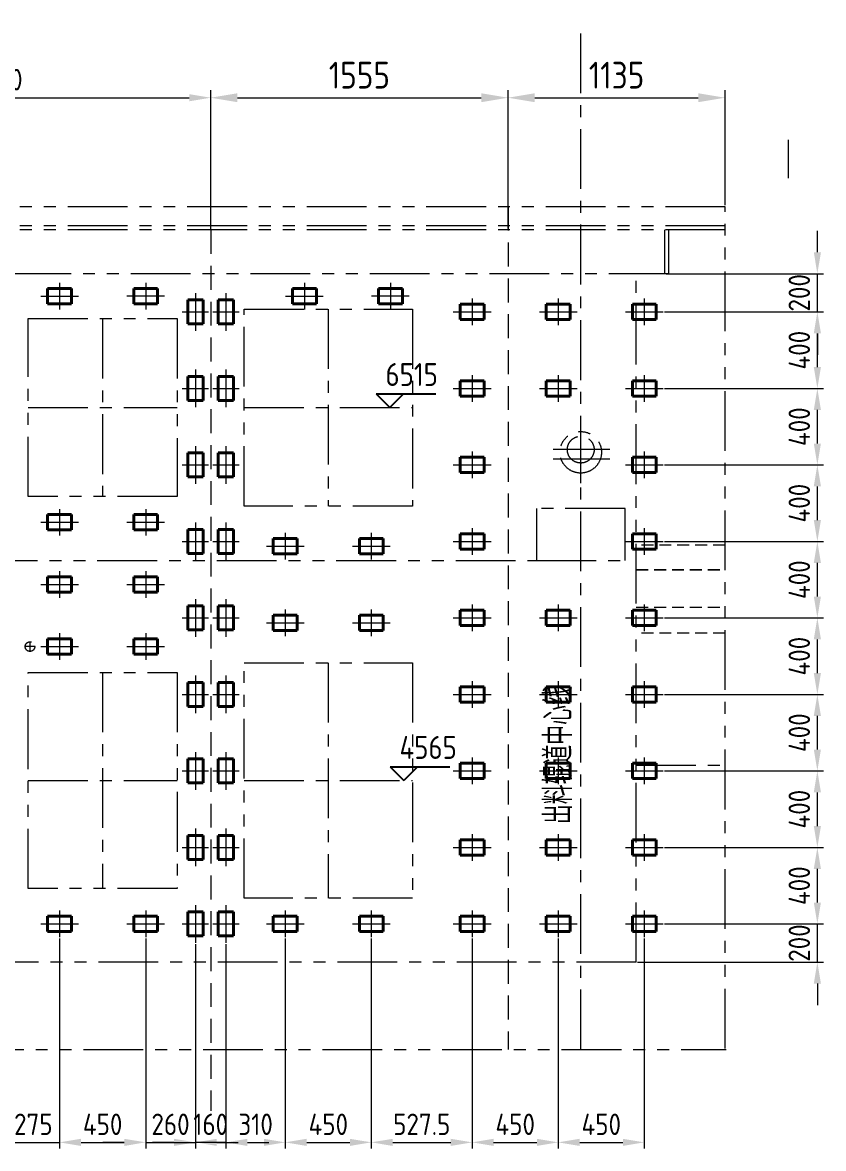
# Model space of a CAD drawing. Header units: millimetres. Extents: x 52110 to 400893, y -153728 to 31997.
# Drawn here: x 219223 to 223412, y -45659 to -39772 of the extents above; entities that cross this region are included whole.
import ezdxf
from ezdxf.enums import TextEntityAlignment as Align

# ---------------------------------------------------------------- set-up
doc = ezdxf.new("R2010")
doc.units = ezdxf.units.MM
doc.header["$LTSCALE"] = 500
for name, pattern in [('CENTER', [2, 1.25, -0.25, 0.25, -0.25]), ('DASHED2', [0.375, 0.25, -0.125]), ('PHANTOM2', [1.25, 0.625, -0.125, 0.125, -0.125, 0.125, -0.125])]:
    doc.linetypes.add(name, pattern=pattern)
for name, color, linetype, lineweight in [('2D', 4, 'PHANTOM2', 20), ('BIAOZHU', 3, 'Continuous', 25), ('SHI', 7, 'Continuous', 40), ('WEN', 3, 'Continuous', 20), ('XU', 6, 'DASHED2', 20), ('ZHONG', 1, 'CENTER', 20)]:
    doc.layers.add(name, color=color, linetype=linetype, lineweight=lineweight)
doc.styles.add('GB', font='gbenor.shx', dxfattribs={"bigfont": 'gbcbig.shx'})
doc.dimstyles.new('ISO-25$0', dxfattribs={"dimscale": 40, "dimtxt": 3.5, "dimasz": 3.5, "dimexe": 1, "dimexo": 0.2, "dimgap": 1.2, "dimtad": 1, "dimtoh": 1, "dimdec": 1, "dimzin": 9, "dimdsep": 46, "dimtxsty": 'GB', "dimcen": 0, "dimclrd": 3, "dimclre": 3, "dimclrt": 256, "dimadec": 0, "dimazin": 2, "dimtfac": 1, "dimtdec": 1, "dimtix": 1, "dimtmove": 0, "dimatfit": 3, "dimldrblk": 'DOTSMALL', "dimfxl": 0, "dimlwd": -1, "dimlwe": 20, "dimarcsym": 0})

# ---------------------------------------------------------------- blocks, each defined once
blk = doc.blocks.new('正标高')
at = {"layer": 'BIAOZHU'}
for p, q in [((-2.4, 2.4), (8, 2.4)), ((-2.4, 2.4), (0, 0)), ((2.4, 2.4), (0, 0))]:
    blk.add_line(p, q, dxfattribs=at)
at = {"layer": 'BIAOZHU', "style": 'GB', "flags": 10}
blk.add_attdef('+', (-3.12, 3.76), '', height=4, dxfattribs=at)
at = {"layer": 'BIAOZHU', "style": 'GB'}
blk.add_attdef('1000', (-0.7624, 3.76), '', height=4, dxfattribs=at)
blk = doc.blocks.new('A$C211F6658')
at = {"layer": 'SHI'}
for p, q in [((-62.5, 40), (-62.5, -40)), ((62.5, 40), (-62.5, 40)), ((62.5, -40), (62.5, 40)), ((-62.5, -40), (62.5, -40))]:
    blk.add_line(p, q, dxfattribs=at)
at = {"layer": 'ZHONG'}
for p, q in [((0, 69.5), (0, -69.5)), ((-98.7, 0), (98.7, 0))]:
    blk.add_line(p, q, dxfattribs=at)
blk = doc.blocks.new('A$C757A3AD5')
at = {"layer": '2D'}
for points in [[(1020, 3140), (1900, 3140), (1900, 2110), (1020, 2110)], [(-110, 3090), (670, 3090), (670, 2160), (-110, 2160)], [(-110, 1240), (670, 1240), (670, 110), (-110, 110)], [(1020, 1290), (1900, 1290), (1900, 60), (1020, 60)]]:
    blk.add_lwpolyline(points, close=True, dxfattribs=at)
at = {"layer": 'ZHONG', "color": 1, "ltscale": 0.5}
for p, q in [((1460, 3140), (1460, 2110)), ((280, 3090), (280, 2160)), ((-110, 2625), (670, 2625)), ((1020, 2625), (1900, 2625)), ((280, 1240), (280, 110)), ((1460, 1290), (1460, 60)), ((-110, 675), (670, 675)), ((1020, 675), (1900, 675))]:
    blk.add_line(p, q, dxfattribs=at)
blk = doc.blocks.new('A$C35DD0C39')
at = {"layer": '2D'}
for p, q in [((21486, 4416), (296, 4416)), ((21486, 15), (21486, 4416)), ((21486, 4316), (0, 4316)), ((21486, 4296), (296, 4296)), ((21171, 4066), (21171, 4296)), ((21191, 4066), (21191, 4296)), ((21191, 4066), (296, 4066)), ((21021, 466), (21021, 4066)), ((20884, 3146), (20587.2, 3146)), ((703, 2566), (20730.9, 2566)), ((21021, 1496), (21491, 1496)), ((21021, 466), (470, 466)), ((6, 10), (21491, 10))]:
    blk.add_line(p, q, dxfattribs=at)
for centre, radius in [((20731, 3132), 108.5), ((20731, 3146), 70)]:
    blk.add_circle(centre, radius, dxfattribs=at)
at = {"layer": 'WEN'}
blk.add_line((21815, 4766), (21815, 4566), dxfattribs=at)
at = {"layer": 'XU', "ltscale": 0.5}
for p, q in [((21486, 2646), (21021, 2646)), ((21021, 2518.4), (21486, 2518.4)), ((21021, 2323.1), (21486, 2323.1)), ((21486, 2186), (21021, 2186))]:
    blk.add_line(p, q, dxfattribs=at)
at = {"layer": 'ZHONG', "color": 1, "ltscale": 0.5}
blk.add_line((20731, 10), (20731, 5379.3), dxfattribs=at)
at = {"layer": 'ZHONG', "color": 1}
blk.add_line((20731, 2970.7), (20731, 3288.2), dxfattribs=at)
at = {"layer": 'SHI'}
ref = blk.add_blockref('正标高', (19733, 3366), dxfattribs=dict(at, xscale=30, yscale=30, zscale=30))
ref.add_attrib('1000', '6515', (19710.1, 3478.8), dxfattribs={"layer": 'BIAOZHU', "height": 120, "style": 'GB'})
ref = blk.add_blockref('正标高', (19806.1, 1416), dxfattribs=dict(at, xscale=30, yscale=30, zscale=30))
ref.add_attrib('1000', '4565', (19783.3, 1528.8), dxfattribs={"layer": 'BIAOZHU', "height": 120, "style": 'GB'})
at = {"layer": 'WEN'}
blk.add_blockref('A$C757A3AD5', (17951, 741), dxfattribs=at)
at = {"layer": 'WEN', "style": 'GB'}
blk.add_text('出料辊道中心线', height=144, rotation=90, dxfattribs=at).set_placement((20605.9, 1551), align=Align.MIDDLE)
blk = doc.blocks.new('*D1281')
at = {"layer": 'Defpoints', "color": 0}
for p in [(220207.3, -40165.2), (217977.3, -40651.7), (220207.3, -40856.8)]:
    blk.add_point(p, dxfattribs=at)
at = {"layer": 'WEN', "color": 3, "linetype": 'ByBlock', "lineweight": 20}
for p, q in [((217977.3, -40645.3), (217977.3, -40133.2)), ((220207.3, -40850.4), (220207.3, -40133.2))]:
    blk.add_line(p, q, dxfattribs=at)
at = {"layer": 'WEN', "color": 3, "linetype": 'ByBlock'}
blk.add_line((218089.3, -40165.2), (220095.3, -40165.2), dxfattribs=at)
at = {"layer": 'WEN', "color": 3}
for points in [[(218089.3, -40146.5), (218089.3, -40183.9), (217977.3, -40165.2)], [(220095.3, -40146.5), (220095.3, -40183.9), (220207.3, -40165.2)]]:
    blk.add_solid(points, dxfattribs=at)
at = {"layer": 'WEN', "insert": (219092.3, -40070.8), "char_height": 112, "attachment_point": 5, "style": 'GB'}
blk.add_mtext('2230', dxfattribs=at)
blk = doc.blocks.new('_DotSmall')
at = {"color": 0, "linetype": 'ByBlock', "const_width": 0.5}
blk.add_lwpolyline([(-0.0625, 0, 1), (0.0625, 0, 1)], format="xyb", close=True, dxfattribs=at)
blk = doc.blocks.new('*D1282')
at = {"layer": 'Defpoints', "color": 0}
for p in [(222573.5, -44485.2), (223379.7, -44485.2), (222432.3, -44685.2)]:
    blk.add_point(p, dxfattribs=at)
at = {"layer": 'WEN', "color": 3, "linetype": 'ByBlock'}
for p, q in [((223379.7, -44373.2), (223379.7, -44261.2)), ((223379.7, -44685.2), (223379.7, -44485.2)), ((223379.7, -44797.2), (223379.7, -44909.2))]:
    blk.add_line(p, q, dxfattribs=at)
at = {"layer": 'WEN', "color": 3, "linetype": 'ByBlock', "lineweight": 20}
for p, q in [((222579.9, -44485.2), (223411.7, -44485.2)), ((222438.7, -44685.2), (223411.7, -44685.2))]:
    blk.add_line(p, q, dxfattribs=at)
at = {"layer": 'WEN', "color": 3}
for points in [[(223361.1, -44373.2), (223398.4, -44373.2), (223379.7, -44485.2)], [(223361.1, -44797.2), (223398.4, -44797.2), (223379.7, -44685.2)]]:
    blk.add_solid(points, dxfattribs=at)
at = {"layer": 'WEN', "insert": (223285.3, -44585.2), "char_height": 112, "attachment_point": 5, "rotation": 90, "style": 'GB'}
blk.add_mtext('200', dxfattribs=at)
blk = doc.blocks.new('*D1283')
at = {"layer": 'Defpoints', "color": 0}
for p in [(222573.5, -44085.2), (223379.7, -44085.2), (222573.5, -44485.2)]:
    blk.add_point(p, dxfattribs=at)
at = {"layer": 'WEN', "color": 3, "linetype": 'ByBlock', "lineweight": 20}
for p, q in [((222579.9, -44085.2), (223411.7, -44085.2)), ((222579.9, -44485.2), (223411.7, -44485.2))]:
    blk.add_line(p, q, dxfattribs=at)
at = {"layer": 'WEN', "color": 3, "linetype": 'ByBlock'}
blk.add_line((223379.7, -44373.2), (223379.7, -44197.2), dxfattribs=at)
at = {"layer": 'WEN', "color": 3}
for points in [[(223361.1, -44197.2), (223398.4, -44197.2), (223379.7, -44085.2)], [(223361.1, -44373.2), (223398.4, -44373.2), (223379.7, -44485.2)]]:
    blk.add_solid(points, dxfattribs=at)
at = {"layer": 'WEN', "insert": (223285.3, -44285.2), "char_height": 112, "attachment_point": 5, "rotation": 90, "style": 'GB'}
blk.add_mtext('400', dxfattribs=at)
blk = doc.blocks.new('*D1284')
at = {"layer": 'Defpoints', "color": 0}
for p in [(222573.5, -43685.2), (223379.7, -43685.2), (222573.5, -44085.2)]:
    blk.add_point(p, dxfattribs=at)
at = {"layer": 'WEN', "color": 3, "linetype": 'ByBlock', "lineweight": 20}
for p, q in [((222579.9, -43685.2), (223411.7, -43685.2)), ((222579.9, -44085.2), (223411.7, -44085.2))]:
    blk.add_line(p, q, dxfattribs=at)
at = {"layer": 'WEN', "color": 3, "linetype": 'ByBlock'}
blk.add_line((223379.7, -43973.2), (223379.7, -43797.2), dxfattribs=at)
at = {"layer": 'WEN', "color": 3}
for points in [[(223361.1, -43797.2), (223398.4, -43797.2), (223379.7, -43685.2)], [(223361.1, -43973.2), (223398.4, -43973.2), (223379.7, -44085.2)]]:
    blk.add_solid(points, dxfattribs=at)
at = {"layer": 'WEN', "insert": (223285.3, -43885.2), "char_height": 112, "attachment_point": 5, "rotation": 90, "style": 'GB'}
blk.add_mtext('400', dxfattribs=at)
blk = doc.blocks.new('*D1285')
at = {"layer": 'Defpoints', "color": 0}
for p in [(222573.5, -43285.2), (223379.7, -43285.2), (222573.5, -43685.2)]:
    blk.add_point(p, dxfattribs=at)
at = {"layer": 'WEN', "color": 3, "linetype": 'ByBlock', "lineweight": 20}
for p, q in [((222579.9, -43285.2), (223411.7, -43285.2)), ((222579.9, -43685.2), (223411.7, -43685.2))]:
    blk.add_line(p, q, dxfattribs=at)
at = {"layer": 'WEN', "color": 3, "linetype": 'ByBlock'}
blk.add_line((223379.7, -43573.2), (223379.7, -43397.2), dxfattribs=at)
at = {"layer": 'WEN', "color": 3}
for points in [[(223361.1, -43397.2), (223398.4, -43397.2), (223379.7, -43285.2)], [(223361.1, -43573.2), (223398.4, -43573.2), (223379.7, -43685.2)]]:
    blk.add_solid(points, dxfattribs=at)
at = {"layer": 'WEN', "insert": (223285.3, -43485.2), "char_height": 112, "attachment_point": 5, "rotation": 90, "style": 'GB'}
blk.add_mtext('400', dxfattribs=at)
blk = doc.blocks.new('*D1286')
at = {"layer": 'Defpoints', "color": 0}
for p in [(222573.5, -42885.2), (223379.7, -42885.2), (222573.5, -43285.2)]:
    blk.add_point(p, dxfattribs=at)
at = {"layer": 'WEN', "color": 3, "linetype": 'ByBlock', "lineweight": 20}
for p, q in [((222579.9, -42885.2), (223411.7, -42885.2)), ((222579.9, -43285.2), (223411.7, -43285.2))]:
    blk.add_line(p, q, dxfattribs=at)
at = {"layer": 'WEN', "color": 3, "linetype": 'ByBlock'}
blk.add_line((223379.7, -43173.2), (223379.7, -42997.2), dxfattribs=at)
at = {"layer": 'WEN', "color": 3}
for points in [[(223361.1, -42997.2), (223398.4, -42997.2), (223379.7, -42885.2)], [(223361.1, -43173.2), (223398.4, -43173.2), (223379.7, -43285.2)]]:
    blk.add_solid(points, dxfattribs=at)
at = {"layer": 'WEN', "insert": (223285.3, -43085.2), "char_height": 112, "attachment_point": 5, "rotation": 90, "style": 'GB'}
blk.add_mtext('400', dxfattribs=at)
blk = doc.blocks.new('*D1287')
at = {"layer": 'Defpoints', "color": 0}
for p in [(222573.5, -42485.2), (223379.7, -42485.2), (222573.5, -42885.2)]:
    blk.add_point(p, dxfattribs=at)
at = {"layer": 'WEN', "color": 3, "linetype": 'ByBlock', "lineweight": 20}
for p, q in [((222579.9, -42485.2), (223411.7, -42485.2)), ((222579.9, -42885.2), (223411.7, -42885.2))]:
    blk.add_line(p, q, dxfattribs=at)
at = {"layer": 'WEN', "color": 3, "linetype": 'ByBlock'}
blk.add_line((223379.7, -42773.2), (223379.7, -42597.2), dxfattribs=at)
at = {"layer": 'WEN', "color": 3}
for points in [[(223361.1, -42597.2), (223398.4, -42597.2), (223379.7, -42485.2)], [(223361.1, -42773.2), (223398.4, -42773.2), (223379.7, -42885.2)]]:
    blk.add_solid(points, dxfattribs=at)
at = {"layer": 'WEN', "insert": (223285.3, -42685.2), "char_height": 112, "attachment_point": 5, "rotation": 90, "style": 'GB'}
blk.add_mtext('400', dxfattribs=at)
blk = doc.blocks.new('*D1288')
at = {"layer": 'Defpoints', "color": 0}
for p in [(222573.5, -42085.2), (223379.7, -42085.2), (222573.5, -42485.2)]:
    blk.add_point(p, dxfattribs=at)
at = {"layer": 'WEN', "color": 3, "linetype": 'ByBlock', "lineweight": 20}
for p, q in [((222579.9, -42085.2), (223411.7, -42085.2)), ((222579.9, -42485.2), (223411.7, -42485.2))]:
    blk.add_line(p, q, dxfattribs=at)
at = {"layer": 'WEN', "color": 3, "linetype": 'ByBlock'}
blk.add_line((223379.7, -42373.2), (223379.7, -42197.2), dxfattribs=at)
at = {"layer": 'WEN', "color": 3}
for points in [[(223361.1, -42197.2), (223398.4, -42197.2), (223379.7, -42085.2)], [(223361.1, -42373.2), (223398.4, -42373.2), (223379.7, -42485.2)]]:
    blk.add_solid(points, dxfattribs=at)
at = {"layer": 'WEN', "insert": (223285.3, -42285.2), "char_height": 112, "attachment_point": 5, "rotation": 90, "style": 'GB'}
blk.add_mtext('400', dxfattribs=at)
blk = doc.blocks.new('*D1289')
at = {"layer": 'Defpoints', "color": 0}
for p in [(222573.5, -41685.2), (223379.7, -41685.2), (222573.5, -42085.2)]:
    blk.add_point(p, dxfattribs=at)
at = {"layer": 'WEN', "color": 3, "linetype": 'ByBlock', "lineweight": 20}
for p, q in [((222579.9, -41685.2), (223411.7, -41685.2)), ((222579.9, -42085.2), (223411.7, -42085.2))]:
    blk.add_line(p, q, dxfattribs=at)
at = {"layer": 'WEN', "color": 3, "linetype": 'ByBlock'}
blk.add_line((223379.7, -41973.2), (223379.7, -41797.2), dxfattribs=at)
at = {"layer": 'WEN', "color": 3}
for points in [[(223361.1, -41797.2), (223398.4, -41797.2), (223379.7, -41685.2)], [(223361.1, -41973.2), (223398.4, -41973.2), (223379.7, -42085.2)]]:
    blk.add_solid(points, dxfattribs=at)
at = {"layer": 'WEN', "insert": (223285.3, -41885.2), "char_height": 112, "attachment_point": 5, "rotation": 90, "style": 'GB'}
blk.add_mtext('400', dxfattribs=at)
blk = doc.blocks.new('*D1290')
at = {"layer": 'Defpoints', "color": 0}
for p in [(222573.5, -41285.2), (223379.7, -41285.2), (222573.5, -41685.2)]:
    blk.add_point(p, dxfattribs=at)
at = {"layer": 'WEN', "color": 3, "linetype": 'ByBlock', "lineweight": 20}
for p, q in [((222579.9, -41285.2), (223411.7, -41285.2)), ((222579.9, -41685.2), (223411.7, -41685.2))]:
    blk.add_line(p, q, dxfattribs=at)
at = {"layer": 'WEN', "color": 3, "linetype": 'ByBlock'}
blk.add_line((223379.7, -41573.2), (223379.7, -41397.2), dxfattribs=at)
at = {"layer": 'WEN', "color": 3}
for points in [[(223361.1, -41397.2), (223398.4, -41397.2), (223379.7, -41285.2)], [(223361.1, -41573.2), (223398.4, -41573.2), (223379.7, -41685.2)]]:
    blk.add_solid(points, dxfattribs=at)
at = {"layer": 'WEN', "insert": (223285.3, -41485.2), "char_height": 112, "attachment_point": 5, "rotation": 90, "style": 'GB'}
blk.add_mtext('400', dxfattribs=at)
blk = doc.blocks.new('*D1291')
at = {"layer": 'Defpoints', "color": 0}
for p in [(222582.3, -41085.2), (223379.7, -41085.2), (222573.5, -41285.2)]:
    blk.add_point(p, dxfattribs=at)
at = {"layer": 'WEN', "color": 3, "linetype": 'ByBlock'}
for p, q in [((223379.7, -40973.2), (223379.7, -40861.2)), ((223379.7, -41285.2), (223379.7, -41085.2)), ((223379.7, -41397.2), (223379.7, -41509.2))]:
    blk.add_line(p, q, dxfattribs=at)
at = {"layer": 'WEN', "color": 3, "linetype": 'ByBlock', "lineweight": 20}
for p, q in [((222588.7, -41085.2), (223411.7, -41085.2)), ((222579.9, -41285.2), (223411.7, -41285.2))]:
    blk.add_line(p, q, dxfattribs=at)
at = {"layer": 'WEN', "color": 3}
for points in [[(223361.1, -40973.2), (223398.4, -40973.2), (223379.7, -41085.2)], [(223361.1, -41397.2), (223398.4, -41397.2), (223379.7, -41285.2)]]:
    blk.add_solid(points, dxfattribs=at)
at = {"layer": 'WEN', "insert": (223285.3, -41185.2), "char_height": 112, "attachment_point": 5, "rotation": 90, "style": 'GB'}
blk.add_mtext('200', dxfattribs=at)
blk = doc.blocks.new('*D1337')
at = {"layer": 'Defpoints', "color": 0}
for p in [(219417.3, -44554.7), (219142.3, -44584), (219417.3, -45627.3)]:
    blk.add_point(p, dxfattribs=at)
at = {"layer": 'WEN', "color": 3, "linetype": 'ByBlock', "lineweight": 20}
for p, q in [((219417.3, -44561.1), (219417.3, -45659.3)), ((219142.3, -44590.4), (219142.3, -45659.3))]:
    blk.add_line(p, q, dxfattribs=at)
at = {"layer": 'WEN', "color": 3, "linetype": 'ByBlock'}
for p, q in [((219030.3, -45627.3), (218918.3, -45627.3)), ((219142.3, -45627.3), (219417.3, -45627.3)), ((219529.3, -45627.3), (219641.3, -45627.3))]:
    blk.add_line(p, q, dxfattribs=at)
at = {"layer": 'WEN', "color": 3}
for points in [[(219030.3, -45608.7), (219030.3, -45646), (219142.3, -45627.3)], [(219529.3, -45608.7), (219529.3, -45646), (219417.3, -45627.3)]]:
    blk.add_solid(points, dxfattribs=at)
at = {"layer": 'WEN', "insert": (219279.8, -45532.9), "char_height": 112, "attachment_point": 5, "style": 'GB'}
blk.add_mtext('275', dxfattribs=at)
blk = doc.blocks.new('*D1338')
at = {"layer": 'Defpoints', "color": 0}
for p in [(219867.3, -44554.7), (219417.3, -44584), (219867.3, -45627.3)]:
    blk.add_point(p, dxfattribs=at)
at = {"layer": 'WEN', "color": 3, "linetype": 'ByBlock', "lineweight": 20}
for p, q in [((219867.3, -44561.1), (219867.3, -45659.3)), ((219417.3, -44590.4), (219417.3, -45659.3))]:
    blk.add_line(p, q, dxfattribs=at)
at = {"layer": 'WEN', "color": 3, "linetype": 'ByBlock'}
blk.add_line((219529.3, -45627.3), (219755.3, -45627.3), dxfattribs=at)
at = {"layer": 'WEN', "color": 3}
for points in [[(219529.3, -45608.7), (219529.3, -45646), (219417.3, -45627.3)], [(219755.3, -45608.7), (219755.3, -45646), (219867.3, -45627.3)]]:
    blk.add_solid(points, dxfattribs=at)
at = {"layer": 'WEN', "insert": (219642.3, -45532.9), "char_height": 112, "attachment_point": 5, "style": 'GB'}
blk.add_mtext('450', dxfattribs=at)
blk = doc.blocks.new('*D1339')
at = {"layer": 'Defpoints', "color": 0}
for p in [(219867.3, -44619.7), (220127.3, -44584), (220127.3, -45627.3)]:
    blk.add_point(p, dxfattribs=at)
at = {"layer": 'WEN', "color": 3, "linetype": 'ByBlock', "lineweight": 20}
for p, q in [((219867.3, -44626.1), (219867.3, -45659.3)), ((220127.3, -44590.4), (220127.3, -45659.3))]:
    blk.add_line(p, q, dxfattribs=at)
at = {"layer": 'WEN', "color": 3, "linetype": 'ByBlock'}
for p, q in [((219755.3, -45627.3), (219643.3, -45627.3)), ((219867.3, -45627.3), (220127.3, -45627.3)), ((220239.3, -45627.3), (220351.3, -45627.3))]:
    blk.add_line(p, q, dxfattribs=at)
at = {"layer": 'WEN', "color": 3}
for points in [[(219755.3, -45608.7), (219755.3, -45646), (219867.3, -45627.3)], [(220239.3, -45608.7), (220239.3, -45646), (220127.3, -45627.3)]]:
    blk.add_solid(points, dxfattribs=at)
at = {"layer": 'WEN', "insert": (219997.3, -45532.9), "char_height": 112, "attachment_point": 5, "style": 'GB'}
blk.add_mtext('260', dxfattribs=at)
blk = doc.blocks.new('*D1340')
at = {"layer": 'Defpoints', "color": 0}
for p in [(220597.3, -44554.7), (220287.3, -44584), (220597.3, -45627.3)]:
    blk.add_point(p, dxfattribs=at)
at = {"layer": 'WEN', "color": 3, "linetype": 'ByBlock', "lineweight": 20}
for p, q in [((220597.3, -44561.1), (220597.3, -45659.3)), ((220287.3, -44590.4), (220287.3, -45659.3))]:
    blk.add_line(p, q, dxfattribs=at)
at = {"layer": 'WEN', "color": 3, "linetype": 'ByBlock'}
blk.add_line((220399.3, -45627.3), (220485.3, -45627.3), dxfattribs=at)
at = {"layer": 'WEN', "color": 3}
for points in [[(220399.3, -45608.7), (220399.3, -45646), (220287.3, -45627.3)], [(220485.3, -45608.7), (220485.3, -45646), (220597.3, -45627.3)]]:
    blk.add_solid(points, dxfattribs=at)
at = {"layer": 'WEN', "insert": (220442.3, -45532.9), "char_height": 112, "attachment_point": 5, "style": 'GB'}
blk.add_mtext('310', dxfattribs=at)
blk = doc.blocks.new('*D1341')
at = {"layer": 'Defpoints', "color": 0}
for p in [(220597.3, -44554.7), (221047.3, -44554.7), (221047.3, -45627.3)]:
    blk.add_point(p, dxfattribs=at)
at = {"layer": 'WEN', "color": 3, "linetype": 'ByBlock', "lineweight": 20}
for p, q in [((220597.3, -44561.1), (220597.3, -45659.3)), ((221047.3, -44561.1), (221047.3, -45659.3))]:
    blk.add_line(p, q, dxfattribs=at)
at = {"layer": 'WEN', "color": 3, "linetype": 'ByBlock'}
blk.add_line((220709.3, -45627.3), (220935.3, -45627.3), dxfattribs=at)
at = {"layer": 'WEN', "color": 3}
for points in [[(220709.3, -45608.7), (220709.3, -45646), (220597.3, -45627.3)], [(220935.3, -45608.7), (220935.3, -45646), (221047.3, -45627.3)]]:
    blk.add_solid(points, dxfattribs=at)
at = {"layer": 'WEN', "insert": (220822.3, -45532.9), "char_height": 112, "attachment_point": 5, "style": 'GB'}
blk.add_mtext('450', dxfattribs=at)
blk = doc.blocks.new('*D1342')
at = {"layer": 'Defpoints', "color": 0}
for p in [(221047.3, -44554.7), (221574.8, -44554.7), (221574.8, -45627.3)]:
    blk.add_point(p, dxfattribs=at)
at = {"layer": 'WEN', "color": 3, "linetype": 'ByBlock', "lineweight": 20}
for p, q in [((221047.3, -44561.1), (221047.3, -45659.3)), ((221574.8, -44561.1), (221574.8, -45659.3))]:
    blk.add_line(p, q, dxfattribs=at)
at = {"layer": 'WEN', "color": 3, "linetype": 'ByBlock'}
blk.add_line((221159.3, -45627.3), (221462.8, -45627.3), dxfattribs=at)
at = {"layer": 'WEN', "color": 3}
for points in [[(221159.3, -45608.7), (221159.3, -45646), (221047.3, -45627.3)], [(221462.8, -45608.7), (221462.8, -45646), (221574.8, -45627.3)]]:
    blk.add_solid(points, dxfattribs=at)
at = {"layer": 'WEN', "insert": (221311, -45532.9), "char_height": 112, "attachment_point": 5, "style": 'GB'}
blk.add_mtext('527.5', dxfattribs=at)
blk = doc.blocks.new('*D1343')
at = {"layer": 'Defpoints', "color": 0}
for p in [(221574.8, -44554.7), (222024.8, -44554.7), (222024.8, -45627.3)]:
    blk.add_point(p, dxfattribs=at)
at = {"layer": 'WEN', "color": 3, "linetype": 'ByBlock', "lineweight": 20}
for p, q in [((221574.8, -44561.1), (221574.8, -45659.3)), ((222024.8, -44561.1), (222024.8, -45659.3))]:
    blk.add_line(p, q, dxfattribs=at)
at = {"layer": 'WEN', "color": 3, "linetype": 'ByBlock'}
blk.add_line((221686.8, -45627.3), (221912.8, -45627.3), dxfattribs=at)
at = {"layer": 'WEN', "color": 3}
for points in [[(221686.8, -45608.7), (221686.8, -45646), (221574.8, -45627.3)], [(221912.8, -45608.7), (221912.8, -45646), (222024.8, -45627.3)]]:
    blk.add_solid(points, dxfattribs=at)
at = {"layer": 'WEN', "insert": (221799.8, -45532.9), "char_height": 112, "attachment_point": 5, "style": 'GB'}
blk.add_mtext('450', dxfattribs=at)
blk = doc.blocks.new('*D1344')
at = {"layer": 'Defpoints', "color": 0}
for p in [(222024.8, -44554.7), (222474.8, -44554.7), (222474.8, -45627.3)]:
    blk.add_point(p, dxfattribs=at)
at = {"layer": 'WEN', "color": 3, "linetype": 'ByBlock', "lineweight": 20}
for p, q in [((222024.8, -44561.1), (222024.8, -45659.3)), ((222474.8, -44561.1), (222474.8, -45659.3))]:
    blk.add_line(p, q, dxfattribs=at)
at = {"layer": 'WEN', "color": 3, "linetype": 'ByBlock'}
blk.add_line((222136.8, -45627.3), (222362.8, -45627.3), dxfattribs=at)
at = {"layer": 'WEN', "color": 3}
for points in [[(222136.8, -45608.7), (222136.8, -45646), (222024.8, -45627.3)], [(222362.8, -45608.7), (222362.8, -45646), (222474.8, -45627.3)]]:
    blk.add_solid(points, dxfattribs=at)
at = {"layer": 'WEN', "insert": (222249.8, -45532.9), "char_height": 112, "attachment_point": 5, "style": 'GB'}
blk.add_mtext('450', dxfattribs=at)
blk = doc.blocks.new('*D1346')
at = {"layer": 'Defpoints', "color": 0}
for p in [(221762.3, -40165.2), (222897.3, -40165.2), (222897.3, -40735.2)]:
    blk.add_point(p, dxfattribs=at)
at = {"layer": 'WEN', "color": 3, "linetype": 'ByBlock', "lineweight": 20}
for p, q in [((221762.3, -40157.2), (221762.3, -40125.2)), ((222897.3, -40727.2), (222897.3, -40125.2))]:
    blk.add_line(p, q, dxfattribs=at)
at = {"layer": 'WEN', "color": 3, "linetype": 'ByBlock'}
blk.add_line((221902.3, -40165.2), (222757.3, -40165.2), dxfattribs=at)
at = {"layer": 'WEN', "color": 3}
for points in [[(221902.3, -40141.9), (221902.3, -40188.5), (221762.3, -40165.2)], [(222757.3, -40141.9), (222757.3, -40188.5), (222897.3, -40165.2)]]:
    blk.add_solid(points, dxfattribs=at)
at = {"layer": 'WEN', "insert": (222329.8, -40047.2), "char_height": 140, "attachment_point": 5, "style": 'GB'}
blk.add_mtext('1135', dxfattribs=at)
blk = doc.blocks.new('A$C5B802F15')
at = {"layer": 'SHI', "color": 3}
for p, q in [((3680.1, 2810.6), (3760.1, 2810.6)), ((3680.1, 2685.6), (3680.1, 2810.6)), ((3760.1, 2810.6), (3760.1, 2685.6)), ((3760.1, 2685.6), (3680.1, 2685.6))]:
    blk.add_line(p, q, dxfattribs=at)
at = {"layer": 'ZHONG'}
for p, q in [((3720.1, 2846.8), (3720.1, 2649.3)), ((3650.7, 2748.1), (3789.6, 2748.1))]:
    blk.add_line(p, q, dxfattribs=at)
blk = doc.blocks.new('A$C437F63FB')
at = {"layer": 'XU'}
blk.add_line((149.5, 2283.5), (149.5, -2322.7), dxfattribs=at)
at = {"layer": 'WEN'}
for p in [(-3650.7, -893), (-3490.7, -893), (-3650.7, -1293), (-3490.7, -1293), (-3650.7, -1693), (-3490.7, -1693), (-3650.7, -2093), (-3650.7, -2093), (-3490.7, -2093), (-3490.7, -2093), (-3650.7, -2493), (-3490.7, -2493), (-3650.7, -2893), (-3490.7, -2893), (-3650.7, -3293), (-3490.7, -3293), (-3650.7, -3693), (-3490.7, -3693), (-3650.7, -4093), (-3490.7, -4093)]:
    blk.add_blockref('A$C5B802F15', p, dxfattribs=at)
blk = doc.blocks.new('*D1359')
at = {"layer": 'Defpoints', "color": 0}
for p in [(221762.3, -40165.2), (220207.3, -40856.8), (221762.3, -40856.8)]:
    blk.add_point(p, dxfattribs=at)
at = {"layer": 'WEN', "color": 3, "linetype": 'ByBlock', "lineweight": 20}
for p, q in [((220207.3, -40848.8), (220207.3, -40125.2)), ((221762.3, -40848.8), (221762.3, -40125.2))]:
    blk.add_line(p, q, dxfattribs=at)
at = {"layer": 'WEN', "color": 3}
blk.add_line((220347.3, -40165.2), (221622.3, -40165.2), dxfattribs=at)
for points in [[(220347.3, -40141.9), (220347.3, -40188.5), (220207.3, -40165.2)], [(221622.3, -40141.9), (221622.3, -40188.5), (221762.3, -40165.2)]]:
    blk.add_solid(points, dxfattribs=at)
at = {"layer": 'WEN', "insert": (220984.8, -40047.2), "char_height": 140, "attachment_point": 5, "style": 'GB'}
blk.add_mtext('1555', dxfattribs=at)
blk = doc.blocks.new('*D1367')
at = {"layer": 'Defpoints', "color": 0}
for p in [(220127.3, -44584), (220287.3, -44584), (220127.3, -45627.3)]:
    blk.add_point(p, dxfattribs=at)
at = {"layer": 'WEN', "color": 3, "linetype": 'ByBlock', "lineweight": 20}
for p, q in [((220127.3, -44590.4), (220127.3, -45659.3)), ((220287.3, -44590.4), (220287.3, -45659.3))]:
    blk.add_line(p, q, dxfattribs=at)
at = {"layer": 'WEN', "color": 3, "linetype": 'ByBlock'}
for p, q in [((220015.3, -45627.3), (219903.3, -45627.3)), ((220287.3, -45627.3), (220127.3, -45627.3)), ((220399.3, -45627.3), (220511.3, -45627.3))]:
    blk.add_line(p, q, dxfattribs=at)
at = {"layer": 'WEN', "color": 3}
for points in [[(220015.3, -45608.7), (220015.3, -45646), (220127.3, -45627.3)], [(220399.3, -45608.7), (220399.3, -45646), (220287.3, -45627.3)]]:
    blk.add_solid(points, dxfattribs=at)
at = {"layer": 'WEN', "insert": (220207.3, -45532.9), "char_height": 112, "attachment_point": 5, "style": 'GB'}
blk.add_mtext('160', dxfattribs=at)

msp = doc.modelspace()

# ---------------------------------------------------------------- linework, layer by layer
at = {"layer": '2D'}
for p, q in [((222897.29374, -40735.22584), (201707.29374, -40735.22584)), ((222897.29374, -45136.23282), (222897.29374, -40735.22584)), ((222897.29374, -40835.22584), (201411.29374, -40835.22584)), ((222897.29374, -40855.22584), (201707.29374, -40855.22584)), ((222582.29374, -41085.22584), (222582.29374, -40855.22584)), ((222602.29374, -41085.22584), (222602.29374, -40855.22584)), ((222602.29374, -41085.22584), (201707.29374, -41085.22584)), ((222432.29374, -44685.22584), (222432.29374, -41085.22584)), ((222295.26648, -42055.22584), (221998.52222, -42055.22584)), ((202114.29374, -42585.21919), (222142.23613, -42585.21919)), ((222432.29374, -43655.22584), (222902.29374, -43655.22584)), ((222432.29374, -44685.22584), (201881.29374, -44685.22584)), ((201417.29393, -45141.22584), (222902.29374, -45141.22584))]:
    msp.add_line(p, q, dxfattribs=at)
msp.add_lwpolyline([(221910.23613, -42585.21919), (222374.23613, -42585.21919), (222374.23613, -42313.21919), (221910.23613, -42313.21919)], close=True, dxfattribs=at)
at = {"layer": 'XU'}
msp.add_line((221762.29714, -40735.22584), (221762.29714, -45141.22584), dxfattribs=at)
at = {"layer": 'XU', "ltscale": 0.5}
for p, q in [((222897.29374, -42505.22584), (222432.29374, -42505.22584)), ((222432.29374, -42632.85794), (222897.29374, -42632.85794)), ((222432.29374, -42828.17843), (222897.29374, -42828.17843)), ((222897.29374, -42965.22584), (222432.29374, -42965.22584))]:
    msp.add_line(p, q, dxfattribs=at)
at = {"layer": 'XU'}
msp.add_circle((219262.29374, -43035.21919), 25, dxfattribs=at)
at = {"layer": 'ZHONG', "color": 1, "ltscale": 0.5}
msp.add_line((222142.29374, -45141.22584), (222142.29374, -39771.93251), dxfattribs=at)
msp.add_line((222142.29374, -45141.22584), (222142.29374, -39771.93251), dxfattribs=at)
at = {"layer": 'ZHONG', "linetype": 'CENTER'}
for p, q in [((219289.79374, -43035.21919), (219234.79374, -43035.21919)), ((219289.79374, -43035.21919), (219234.79374, -43035.21919)), ((219262.29374, -43007.71919), (219262.29374, -43062.71919))]:
    msp.add_line(p, q, dxfattribs=at)

# ---------------------------------------------------------------- block references
at = {"layer": 'SHI'}
for p in [(219417.29714, -41202.72251), (220697.29714, -41202.72251), (221574.79714, -41285.22584), (222024.79714, -41285.22584), (222474.79714, -41285.22584), (221574.79714, -41685.22584), (222024.79714, -41685.22584), (222474.79714, -41685.22584), (221574.79714, -42085.22584), (222474.79714, -42085.22584), (219417.29714, -42385.21919), (219867.29714, -42385.21919), (220597.29714, -42510.21919), (221047.29714, -42510.21919), (221574.79714, -42485.22584), (221574.79714, -42485.22584), (222474.79714, -42485.22584), (222474.79714, -42485.22584), (219417.29714, -42710.21919), (219867.29714, -42710.21919), (220597.29714, -42910.21919), (221047.29714, -42910.21919), (221574.79714, -42885.22584), (221574.79714, -42885.22584), (222024.79714, -42885.22584), (222474.79714, -42885.22584), (222474.79714, -42885.22584), (219417.29714, -43035.21919), (219867.29714, -43035.21919), (221574.79714, -43285.22584), (221574.79714, -43285.22584), (222024.79714, -43285.22584), (222474.79714, -43285.22584), (222474.79714, -43285.22584), (221574.79714, -43685.22584), (221574.79714, -43685.22584), (222024.79714, -43685.22584), (222474.79714, -43685.22584), (222474.79714, -43685.22584), (221574.79714, -44085.22584), (221574.79714, -44085.22584), (222024.79714, -44085.22584), (222474.79714, -44085.22584), (222474.79714, -44085.22584), (219417.29714, -44485.22584), (219867.29714, -44485.22584), (220597.29714, -44485.22584), (221047.29714, -44485.22584), (221574.79714, -44485.22584), (221574.79714, -44485.22584), (222024.79714, -44485.22584), (222474.79714, -44485.22584), (222474.79714, -44485.22584)]:
    msp.add_blockref('A$C211F6658', p, dxfattribs=at)
at = {"layer": 'SHI', "xscale": -1}
for p in [(219867.29714, -41202.72251), (221147.29714, -41202.72251)]:
    msp.add_blockref('A$C211F6658', p, dxfattribs=at)
at = {"layer": 'SHI'}
ref = msp.add_blockref('正标高', (221144.26157, -41785.21919), dxfattribs=dict(at, xscale=30, yscale=30, zscale=30))
ref.add_attrib('1000', '6515', (221121.38957, -41672.41919), dxfattribs={"layer": 'BIAOZHU', "height": 120, "style": 'GB'})
at = {"layer": 'WEN'}
for name, p in [('A$C35DD0C39', (201411.29385, -45151.23278)), ('A$C437F63FB', (220057.80713, -43140.30024))]:
    msp.add_blockref(name, p, dxfattribs=at)

# ---------------------------------------------------------------- texts
at = {"layer": 'WEN', "style": 'GB'}
msp.add_text('出料辊道中心线', height=144, rotation=90, dxfattribs=at).set_placement((222017.19446, -43600.23216), align=Align.MIDDLE)

# ---------------------------------------------------------------- dimensions: what is measured, and where the dimension line sits
at = {"layer": 'WEN'}
for base, p1, p2, override, picture, middle in [((221762.29714, -40165.20245), (220207.29714, -40856.75365), (221762.29714, -40856.75365), {"dimatfit": 0, "dimfxl": 1.25}, '*D1359', (220984.79714, -40047.20245)), ((222897.29374, -40165.20245), (221762.29714, -40165.20245), (222897.29374, -40735.22584), {"dimatfit": 0, "dimfxl": 1.25}, '*D1346', (222329.79544, -40047.20245)), ((220207.29714, -40165.20245), (217977.29714, -40651.69004), (220207.29714, -40856.75365), {"dimscale": 32, "dimtmove": 1, "dimatfit": 0, "dimfxl": 1.25}, '*D1281', (219092.29714, -40070.80245)), ((219417.29714, -45627.32201), (219142.29714, -44583.96206), (219417.29714, -44554.7159), {"dimscale": 32, "dimtmove": 1, "dimatfit": 0, "dimfxl": 1.25}, '*D1337', (219279.79714, -45532.92201)), ((219867.29714, -45627.32201), (219417.29714, -44583.96206), (219867.29714, -44554.7159), {"dimscale": 32, "dimtmove": 1, "dimatfit": 0, "dimfxl": 1.25}, '*D1338', (219642.29714, -45532.92201)), ((220597.29714, -45627.32201), (220287.29714, -44583.96206), (220597.29714, -44554.7159), {"dimscale": 32, "dimtmove": 1, "dimatfit": 0, "dimfxl": 1.25}, '*D1340', (220442.29714, -45532.92201)), ((221047.29714, -45627.32201), (220597.29714, -44554.7159), (221047.29714, -44554.7159), {"dimscale": 32, "dimtmove": 1, "dimatfit": 0, "dimfxl": 1.25}, '*D1341', (220822.29714, -45532.92201)), ((221574.79714, -45627.32201), (221047.29714, -44554.7159), (221574.79714, -44554.7159), {"dimscale": 32, "dimtmove": 1, "dimatfit": 0, "dimfxl": 1.25}, '*D1342', (221311.04714, -45532.92201)), ((222024.79714, -45627.32201), (221574.79714, -44554.7159), (222024.79714, -44554.7159), {"dimscale": 32, "dimtmove": 1, "dimatfit": 0, "dimfxl": 1.25}, '*D1343', (221799.79714, -45532.92201)), ((222474.79714, -45627.32201), (222024.79714, -44554.7159), (222474.79714, -44554.7159), {"dimscale": 32, "dimtmove": 1, "dimatfit": 0, "dimfxl": 1.25}, '*D1344', (222249.79714, -45532.92201)), ((220127.29714, -45627.32201), (219867.29714, -44619.70925), (220127.29714, -44583.96206), {"dimscale": 32, "dimtmove": 1, "dimatfit": 0, "dimfxl": 1.25}, '*D1339', (219997.29714, -45532.92201)), ((220127.29714, -45627.32201), (220287.29714, -44583.96206), (220127.29714, -44583.96206), {"dimscale": 32, "dimtmove": 1, "dimatfit": 0, "dimfxl": 1.25}, '*D1367', (220207.29714, -45532.92201))]:
    dim = msp.add_linear_dim(base=base, p1=p1, p2=p2, dimstyle='ISO-25$0', override=override, dxfattribs=at)
    dim.commit()
    dim.dimension.update_dxf_attribs({"geometry": picture, "text_midpoint": middle})
for base, p1, p2, picture, middle in [((223379.73952, -41085.22584), (222573.53336, -41285.22584), (222582.29374, -41085.22584), '*D1291', (223285.33952, -41185.22584)), ((223379.73952, -41285.22584), (222573.53336, -41685.22584), (222573.53336, -41285.22584), '*D1290', (223285.33952, -41485.22584)), ((223379.73952, -41685.22584), (222573.53336, -42085.22584), (222573.53336, -41685.22584), '*D1289', (223285.33952, -41885.22584)), ((223379.73952, -42085.22584), (222573.53336, -42485.22584), (222573.53336, -42085.22584), '*D1288', (223285.33952, -42285.22584)), ((223379.73952, -42485.22584), (222573.53336, -42885.22584), (222573.53336, -42485.22584), '*D1287', (223285.33952, -42685.22584)), ((223379.73952, -42885.22584), (222573.53336, -43285.22584), (222573.53336, -42885.22584), '*D1286', (223285.33952, -43085.22584)), ((223379.73952, -43285.22584), (222573.53336, -43685.22584), (222573.53336, -43285.22584), '*D1285', (223285.33952, -43485.22584)), ((223379.73952, -43685.22584), (222573.53336, -44085.22584), (222573.53336, -43685.22584), '*D1284', (223285.33952, -43885.22584)), ((223379.73952, -44085.22584), (222573.53336, -44485.22584), (222573.53336, -44085.22584), '*D1283', (223285.33952, -44285.22584)), ((223379.73952, -44485.22584), (222432.29374, -44685.22584), (222573.53336, -44485.22584), '*D1282', (223285.33952, -44585.22584))]:
    dim = msp.add_linear_dim(base=base, p1=p1, p2=p2, angle=90, dimstyle='ISO-25$0', override={"dimscale": 32, "dimtmove": 1, "dimatfit": 0, "dimfxl": 1.25}, dxfattribs=at)
    dim.commit()
    dim.dimension.update_dxf_attribs({"geometry": picture, "text_midpoint": middle})

doc.saveas('drawing.dxf')
